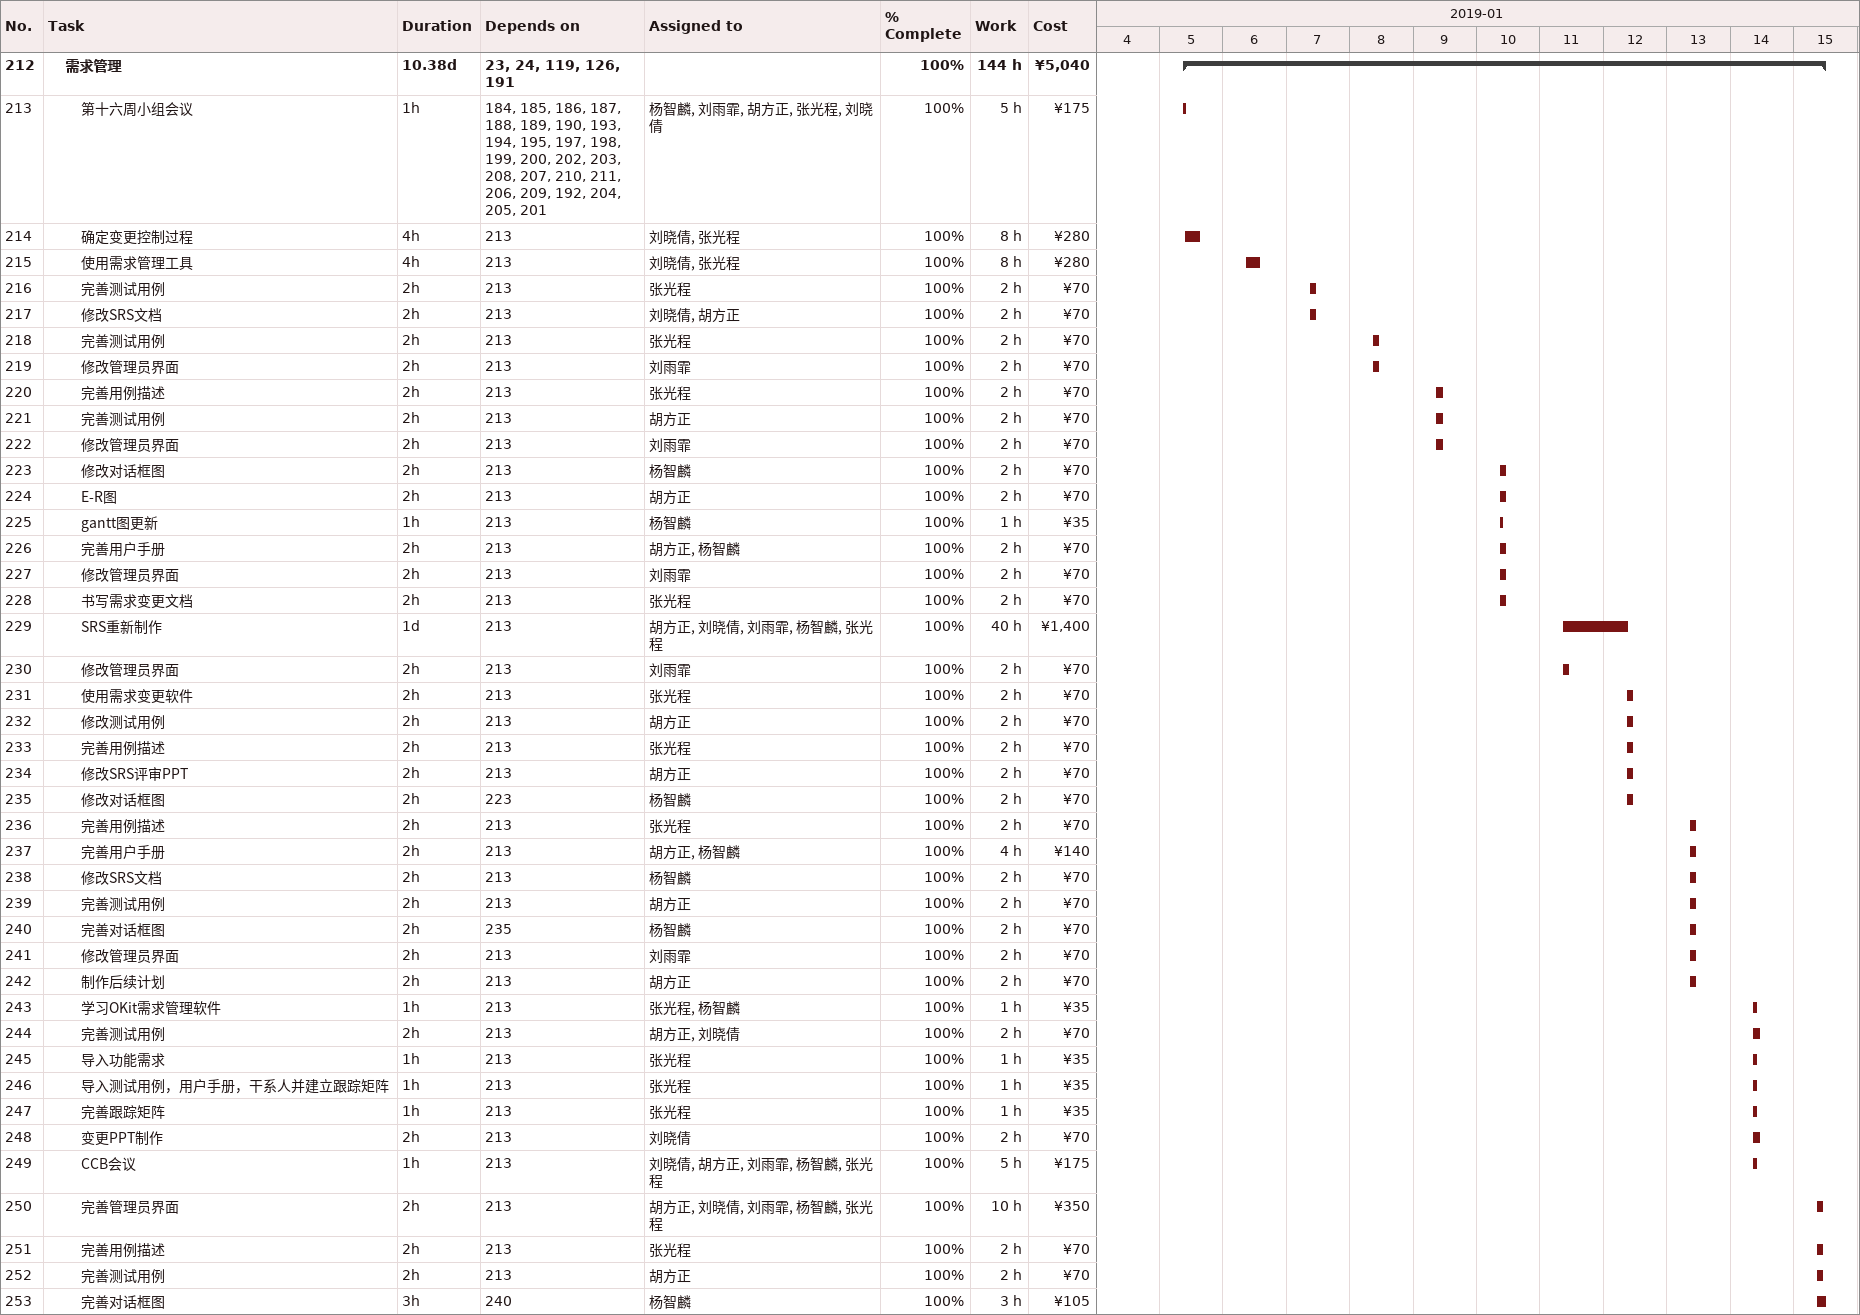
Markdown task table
| ID | Level | Task | Duration | Start | Finish | Predecessors | Resources | % complete | Work (h) | Cost (¥) |
|---|---|---|---|---|---|---|---|---|---|---|
| 212 | 2 | **需求管理** | 10.38d | 2019-01-05 | 2019-01-15 | 23, 24, 119, 126, 191 |  | 100 | 144 | 5040 |
| 213 | 3 | 第十六周小组会议 | 1h | 2019-01-05 | 2019-01-05 | 184, 185, 186, 187, 188, 189, 190, 193, 194, 195, 197, 198, 199, 200, 202, 203, 208, 207, 210, 211, 206, 209, 192, 204, 205, 201 | 杨智麟, 刘雨霏, 胡方正, 张光程, 刘晓倩 | 100 | 5 | 175 |
| 214 | 3 | 确定变更控制过程 | 4h | 2019-01-05 | 2019-01-05 | 213 | 刘晓倩, 张光程 | 100 | 8 | 280 |
| 215 | 3 | 使用需求管理工具 | 4h | 2019-01-06 | 2019-01-06 | 213 | 刘晓倩, 张光程 | 100 | 8 | 280 |
| 216 | 3 | 完善测试用例 | 2h | 2019-01-07 | 2019-01-07 | 213 | 张光程 | 100 | 2 | 70 |
| 217 | 3 | 修改SRS文档 | 2h | 2019-01-07 | 2019-01-07 | 213 | 刘晓倩, 胡方正 | 100 | 2 | 70 |
| 218 | 3 | 完善测试用例 | 2h | 2019-01-08 | 2019-01-08 | 213 | 张光程 | 100 | 2 | 70 |
| 219 | 3 | 修改管理员界面 | 2h | 2019-01-08 | 2019-01-08 | 213 | 刘雨霏 | 100 | 2 | 70 |
| 220 | 3 | 完善用例描述 | 2h | 2019-01-09 | 2019-01-09 | 213 | 张光程 | 100 | 2 | 70 |
| 221 | 3 | 完善测试用例 | 2h | 2019-01-09 | 2019-01-09 | 213 | 胡方正 | 100 | 2 | 70 |
| 222 | 3 | 修改管理员界面 | 2h | 2019-01-09 | 2019-01-09 | 213 | 刘雨霏 | 100 | 2 | 70 |
| 223 | 3 | 修改对话框图 | 2h | 2019-01-10 | 2019-01-10 | 213 | 杨智麟 | 100 | 2 | 70 |
| 224 | 3 | E-R图 | 2h | 2019-01-10 | 2019-01-10 | 213 | 胡方正 | 100 | 2 | 70 |
| 225 | 3 | gantt图更新 | 1h | 2019-01-10 | 2019-01-10 | 213 | 杨智麟 | 100 | 1 | 35 |
| 226 | 3 | 完善用户手册 | 2h | 2019-01-10 | 2019-01-10 | 213 | 胡方正, 杨智麟 | 100 | 2 | 70 |
| 227 | 3 | 修改管理员界面 | 2h | 2019-01-10 | 2019-01-10 | 213 | 刘雨霏 | 100 | 2 | 70 |
| 228 | 3 | 书写需求变更文档 | 2h | 2019-01-10 | 2019-01-10 | 213 | 张光程 | 100 | 2 | 70 |
| 229 | 3 | SRS重新制作 | 1d | 2019-01-11 | 2019-01-12 | 213 | 胡方正, 刘晓倩, 刘雨霏, 杨智麟, 张光程 | 100 | 40 | 1400 |
| 230 | 3 | 修改管理员界面 | 2h | 2019-01-11 | 2019-01-11 | 213 | 刘雨霏 | 100 | 2 | 70 |
| 231 | 3 | 使用需求变更软件 | 2h | 2019-01-12 | 2019-01-12 | 213 | 张光程 | 100 | 2 | 70 |
| 232 | 3 | 修改测试用例 | 2h | 2019-01-12 | 2019-01-12 | 213 | 胡方正 | 100 | 2 | 70 |
| 233 | 3 | 完善用例描述 | 2h | 2019-01-12 | 2019-01-12 | 213 | 张光程 | 100 | 2 | 70 |
| 234 | 3 | 修改SRS评审PPT | 2h | 2019-01-12 | 2019-01-12 | 213 | 胡方正 | 100 | 2 | 70 |
| 235 | 3 | 修改对话框图 | 2h | 2019-01-12 | 2019-01-12 | 223 | 杨智麟 | 100 | 2 | 70 |
| 236 | 3 | 完善用例描述 | 2h | 2019-01-13 | 2019-01-13 | 213 | 张光程 | 100 | 2 | 70 |
| 237 | 3 | 完善用户手册 | 2h | 2019-01-13 | 2019-01-13 | 213 | 胡方正, 杨智麟 | 100 | 4 | 140 |
| 238 | 3 | 修改SRS文档 | 2h | 2019-01-13 | 2019-01-13 | 213 | 杨智麟 | 100 | 2 | 70 |
| 239 | 3 | 完善测试用例 | 2h | 2019-01-13 | 2019-01-13 | 213 | 胡方正 | 100 | 2 | 70 |
| 240 | 3 | 完善对话框图 | 2h | 2019-01-13 | 2019-01-13 | 235 | 杨智麟 | 100 | 2 | 70 |
| 241 | 3 | 修改管理员界面 | 2h | 2019-01-13 | 2019-01-13 | 213 | 刘雨霏 | 100 | 2 | 70 |
| 242 | 3 | 制作后续计划 | 2h | 2019-01-13 | 2019-01-13 | 213 | 胡方正 | 100 | 2 | 70 |
| 243 | 3 | 学习OKit需求管理软件 | 1h | 2019-01-14 | 2019-01-14 | 213 | 张光程, 杨智麟 | 100 | 1 | 35 |
| 244 | 3 | 完善测试用例 | 2h | 2019-01-14 | 2019-01-14 | 213 | 胡方正, 刘晓倩 | 100 | 2 | 70 |
| 245 | 3 | 导入功能需求 | 1h | 2019-01-14 | 2019-01-14 | 213 | 张光程 | 100 | 1 | 35 |
| 246 | 3 | 导入测试用例，用户手册，干系人并建立跟踪矩阵 | 1h | 2019-01-14 | 2019-01-14 | 213 | 张光程 | 100 | 1 | 35 |
| 247 | 3 | 完善跟踪矩阵 | 1h | 2019-01-14 | 2019-01-14 | 213 | 张光程 | 100 | 1 | 35 |
| 248 | 3 | 变更PPT制作 | 2h | 2019-01-14 | 2019-01-14 | 213 | 刘晓倩 | 100 | 2 | 70 |
| 249 | 3 | CCB会议 | 1h | 2019-01-14 | 2019-01-14 | 213 | 刘晓倩, 胡方正, 刘雨霏, 杨智麟, 张光程 | 100 | 5 | 175 |
| 250 | 3 | 完善管理员界面 | 2h | 2019-01-15 | 2019-01-15 | 213 | 胡方正, 刘晓倩, 刘雨霏, 杨智麟, 张光程 | 100 | 10 | 350 |
| 251 | 3 | 完善用例描述 | 2h | 2019-01-15 | 2019-01-15 | 213 | 张光程 | 100 | 2 | 70 |
| 252 | 3 | 完善测试用例 | 2h | 2019-01-15 | 2019-01-15 | 213 | 胡方正 | 100 | 2 | 70 |
| 253 | 3 | 完善对话框图 | 3h | 2019-01-15 | 2019-01-15 | 240 | 杨智麟 | 100 | 3 | 105 |
